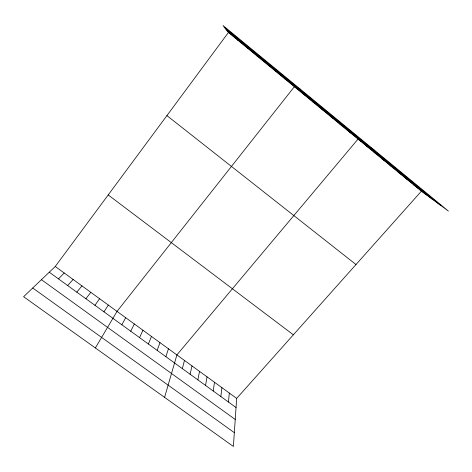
<?xml version="1.0" encoding="UTF-8"?>
<svg xmlns="http://www.w3.org/2000/svg" width="472" height="472" viewBox="0 0 472 472"><rect width="100%" height="100%" fill="white"/><g stroke="black" fill="none" stroke-linecap="round" stroke-linejoin="round"><path stroke-width="0.71" d="M421.378 191.195L236.673 398.392L233.38 446.459L23.6 296.729L55.265 266.479L228.424 32.491L223.002 25.541L448.4 211.078L421.378 191.195L228.424 32.491M228.472 402.05L229.303 393.028M220.861 396.533L221.905 387.648M213.22 390.999L214.477 382.249M205.55 385.441L207.019 376.827M197.851 379.86L199.532 371.381M190.116 374.261L192.015 365.918M182.351 368.632L184.469 360.431M164.58 397.353L176.894 354.92L358.03 139.087L374.845 150.533M165.873 356.69L168.457 348.784M157.147 350.371L159.978 342.619M148.379 344.017L151.465 336.43M139.576 337.639L142.916 330.211M130.732 331.232L134.325 323.969M121.847 324.789L125.7 317.691M95.362 347.947L117.032 311.39L294.363 86.718L300.481 89.314M103.952 311.827L108.324 305.059M94.943 305.301L99.58 298.699M85.892 298.741L90.795 292.315M76.8 292.15L81.975 285.896M67.667 285.53L73.113 279.453M58.493 278.881L64.204 272.981M275.76 71.419L276.303 71.408M285.082 79.09L285.926 79.325M303.59 94.311L305.03 95.043M312.777 101.869L314.511 102.837M321.916 109.386L323.939 110.595M331.014 116.867L333.32 118.313M340.064 124.313L342.654 125.995M349.068 131.718L351.941 133.629M366.071 145.7L369.47 148.049M374.078 152.285L377.718 154.84M382.049 158.84L385.937 161.595M389.984 165.371L394.114 168.321M32.739 287.997L234.324 432.653M397.884 171.867L402.25 175.018M41.442 279.684L235.233 419.461M49.271 272.202L236.047 407.542M405.749 178.339L410.357 181.685M55.265 266.479L236.673 398.392M413.584 184.782L418.422 188.322M108.206 194.942L293.36 334.801M166.917 115.605L356 264.532M224.589 27.571L440.547 205.302M226.082 29.488L433.113 199.827M227.415 31.193L426.458 194.93M237.292 39.324L237.988 40.356M247.121 47.406L247.505 48.179M256.898 55.448L256.969 55.967"/></g></svg>
